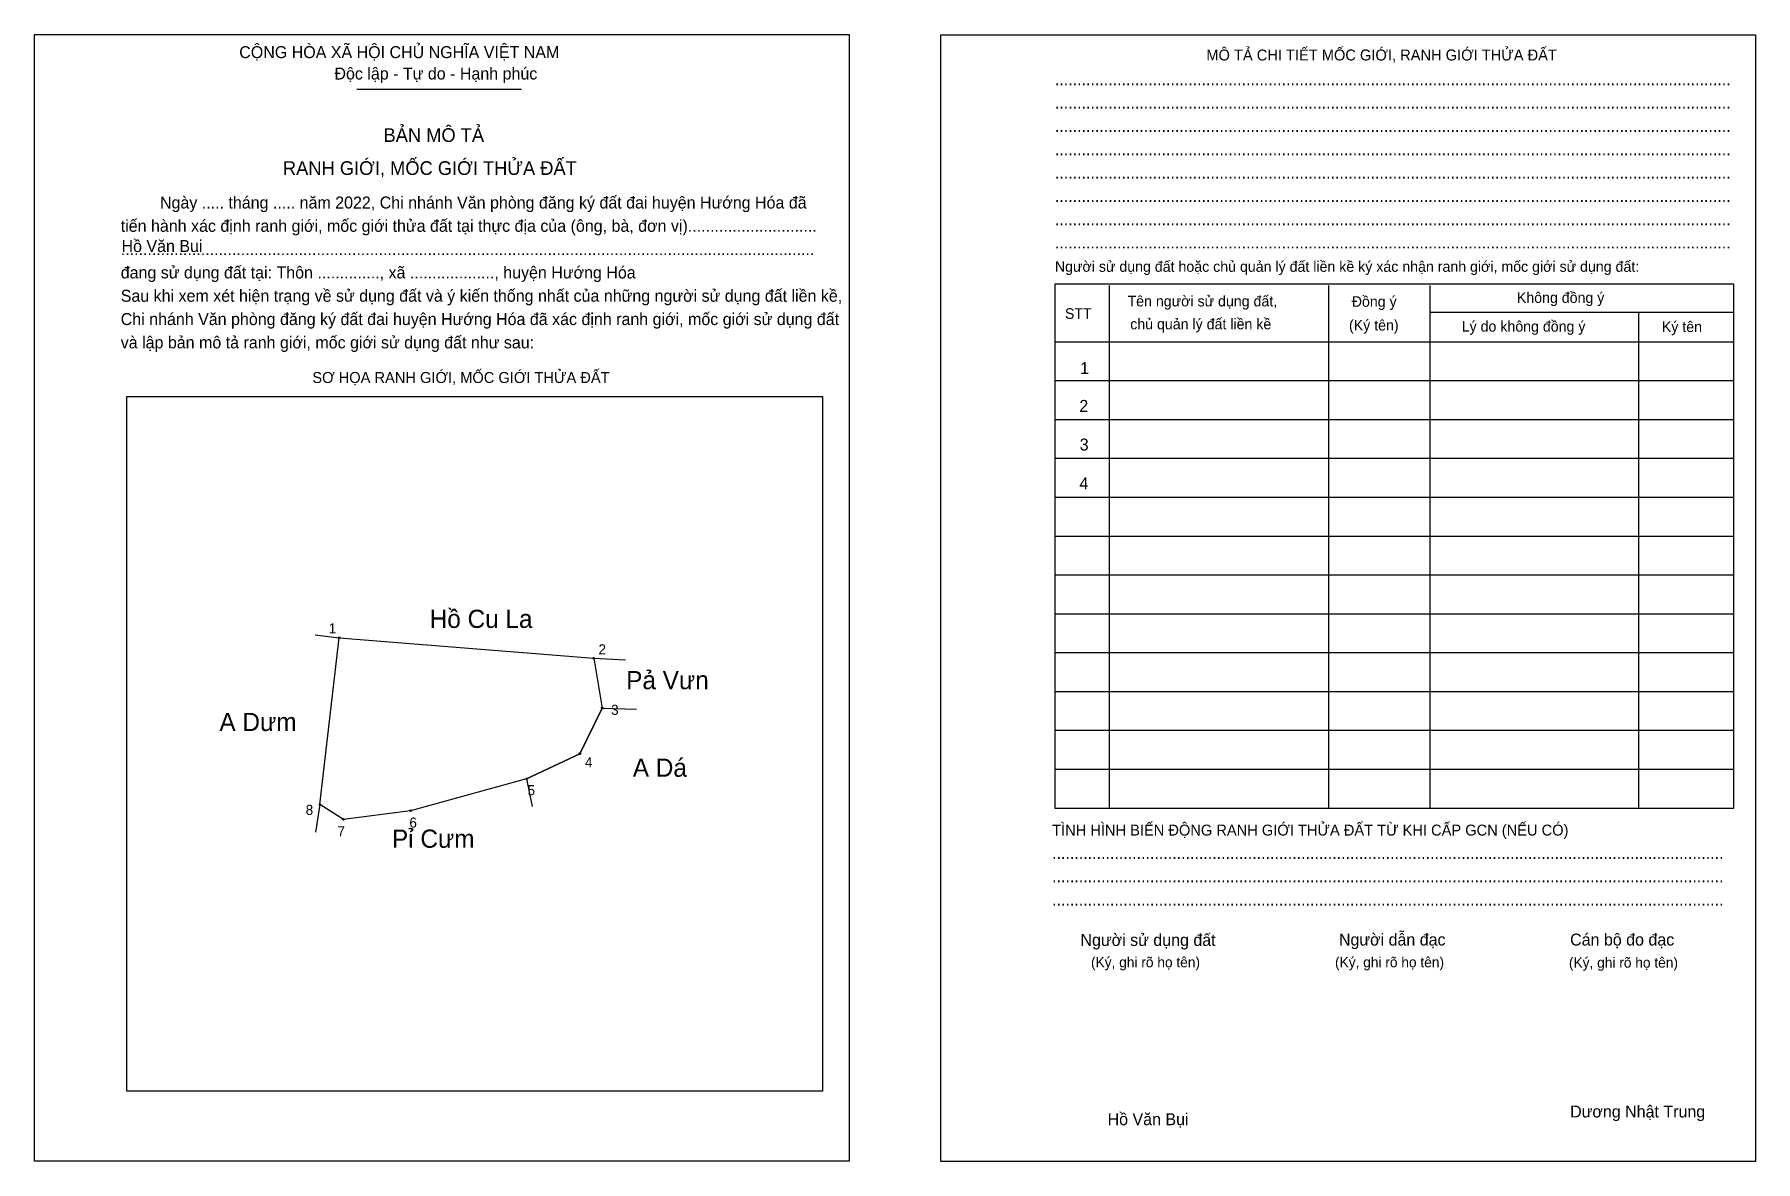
# Model space of a CAD drawing. Extents: x 549375 to 549829, y 1833826 to 1834123.
import ezdxf

# ---------------------------------------------------------------- set-up
doc = ezdxf.new("R2010")
doc.units = 0
for name, color, linetype in [('Level 1', 7, 'Continuous'), ('Level 10', 7, 'Continuous'), ('Level 11', 7, 'Continuous'), ('Level 12', 7, 'Continuous'), ('Level 2', 7, 'Continuous'), ('Level 52', 7, 'Continuous'), ('Level 6', 7, 'Continuous'), ('Level 9', 7, 'Continuous')]:
    doc.layers.add(name, color=color, linetype=linetype)

msp = doc.modelspace()

# ---------------------------------------------------------------- linework, layer by layer
at = {"layer": 'Level 1'}
for p, q in [((549374.88, 1834123.47), (549374.88, 1834123.47)), ((549613.98, 1834123.37), (549613.98, 1834123.37)), ((549459.92, 1834109.02), (549503.38, 1834109.02)), ((549658.41, 1834057.26), (549658.41, 1833919.39)), ((549716.22, 1834057.26), (549716.22, 1833919.39)), ((549742.97, 1834057.26), (549742.97, 1833919.39)), ((549742.97, 1834050.19), (549823.13, 1834050.19)), ((549798.01, 1834050.19), (549798.01, 1833919.39)), ((549644.06, 1834042.4), (549823.13, 1834042.4)), ((549644.06, 1834032.15), (549823.13, 1834032.15)), ((549399.29, 1834027.94), (549399.29, 1834027.94)), ((549644.06, 1834021.9), (549823.13, 1834021.9)), ((549644.06, 1834011.65), (549823.13, 1834011.65)), ((549644.06, 1834001.4), (549823.13, 1834001.4)), ((549644.06, 1833991.15), (549823.13, 1833991.15)), ((549644.06, 1833980.9), (549823.13, 1833980.9)), ((549644.06, 1833970.65), (549823.13, 1833970.65)), ((549644.06, 1833960.4), (549823.13, 1833960.4)), ((549644.06, 1833950.15), (549823.13, 1833950.15)), ((549644.06, 1833939.9), (549823.13, 1833939.9)), ((549644.06, 1833929.65), (549823.13, 1833929.65)), ((549582.76, 1833844.67), (549582.76, 1833844.67)), ((549589.79, 1833826.22), (549589.79, 1833826.22)), ((549828.9, 1833826.12), (549828.9, 1833826.12))]:
    msp.add_line(p, q, dxfattribs=at)
for points in [[(549823.13, 1834057.57), (549644.06, 1834057.57), (549644.06, 1833919.39), (549823.13, 1833919.39)], [(549399.29, 1834027.94), (549582.76, 1834027.94), (549582.76, 1833844.67), (549399.29, 1833844.67)]]:
    msp.add_lwpolyline(points, close=True, dxfattribs=at)
at = {"layer": 'Level 10'}
for p, q in [((549518.77, 1833933.73), (549524.65, 1833945.76)), ((549504.71, 1833927.09), (549518.77, 1833933.73))]:
    msp.add_line(p, q, dxfattribs=at)
for points in [[(549448.96, 1833965.1), (549455.27, 1833964.31)], [(549522.42, 1833958.91), (549530.84, 1833958.51)], [(549524.65, 1833945.76), (549533.72, 1833945.44)], [(549504.71, 1833927.09), (549506.2, 1833919.83)], [(549450.19, 1833920.29), (549449.06, 1833913.06)]]:
    msp.add_lwpolyline(points, dxfattribs=at)
msp.add_lwpolyline([(549450.19, 1833920.29), (549455.27, 1833964.31), (549522.42, 1833958.91), (549524.65, 1833945.76), (549518.77, 1833933.73), (549504.71, 1833927.09), (549474.08, 1833918.68), (549456.39, 1833916.37)], close=True, dxfattribs=at)
at = {"layer": 'Level 11'}
for centre in [(549455.27, 1833964.31), (549522.42, 1833958.91), (549524.65, 1833945.76), (549518.77, 1833933.73), (549504.71, 1833927.09), (549450.19, 1833920.29), (549450.19, 1833920.29), (549474.08, 1833918.68), (549456.39, 1833916.37)]:
    msp.add_circle(centre, 0.213, dxfattribs=at)
at = {"layer": 'Level 2'}
for points in [[(549374.88, 1834123.47), (549589.8, 1834123.47), (549589.8, 1833826.22), (549374.88, 1833826.22)], [(549613.99, 1834123.37), (549828.9, 1834123.37), (549828.9, 1833826.12), (549613.99, 1833826.12)]]:
    msp.add_lwpolyline(points, close=True, dxfattribs=at)

# ---------------------------------------------------------------- texts
at = {"layer": 'Level 1'}
for s, height, p in [('CỘNG HÒA XÃ HỘI CHỦ NGHĨA VIỆT NAM', 3.1568, (549428.91, 1834117.22)), ('MÔ TẢ CHI TIẾT MỐC GIỚI, RANH GIỚI THỬA ĐẤT', 2.8862, (549684.02, 1834116.6)), ('Độc lập - Tự do - Hạnh phúc', 3.1568, (549454.02, 1834111.58)), ('........................................................................................................................................................', 3.15684, (549644.06, 1834110.05)), ('........................................................................................................................................................', 3.15684, (549644.06, 1834103.9)), ('BẢN MÔ TẢ', 3.608, (549466.96, 1834095.12)), ('........................................................................................................................................................', 3.15684, (549644.06, 1834097.75)), ('RANH GIỚI, MỐC GIỚI THỬA ĐẤT', 3.6082, (549440.43, 1834086.41)), ('........................................................................................................................................................', 3.15684, (549644.06, 1834091.6)), ('........................................................................................................................................................', 3.15684, (549644.06, 1834085.45)), ('Ngày ..... tháng ..... năm 2022, Chi nhánh Văn phòng đăng ký đất đai huyện Hướng Hóa đã', 3.1568, (549408, 1834077.55)), ('........................................................................................................................................................', 3.15684, (549644.06, 1834079.3)), ('tiến hành xác định ranh giới, mốc giới thửa đất tại thực địa của (ông, bà, đơn vị).............................', 3.15684, (549397.65, 1834071.4)), ('........................................................................................................................................................', 3.15684, (549644.06, 1834073.15)), ('........................................................................................................................................................', 3.15684, (549644.06, 1834067)), ('đang sử dụng đất tại: Thôn .............., xã ..................., huyện Hướng Hóa', 3.1568, (549397.65, 1834059.1)), ('............................................................................................................................................................', 3.15684, (549397.65, 1834065.25)), ('Người sử dụng đất hoặc chủ quản lý đất liền kề ký xác nhận ranh giới, mốc giới sử dụng đất:', 2.7963, (549644.06, 1834060.85)), ('Sau khi xem xét hiện trạng về sử dụng đất và ý kiến thống nhất của những người sử dụng đất liền kề,', 3.1568, (549397.65, 1834052.95)), ('Tên người sử dụng đất,', 2.7963, (549663.23, 1834051.72)), ('Đồng ý', 2.796, (549722.37, 1834051.62)), ('Không đồng ý', 2.7963, (549765.93, 1834052.65)), ('Chi nhánh Văn phòng đăng ký đất đai huyện Hướng Hóa đã xác định ranh giới, mốc giới sử dụng đất', 3.1568, (549397.65, 1834046.8)), ('STT', 2.796, (549646.72, 1834048.44)), ('chủ quản lý đất liền kề', 2.7963, (549663.94, 1834045.68)), ('(Ký tên)', 2.796, (549721.65, 1834045.37)), ('Lý do không đồng ý', 2.7963, (549751.38, 1834045.06)), ('Ký tên', 2.796, (549804.17, 1834044.96)), ('và lập bản mô tả ranh giới, mốc giới sử dụng đất như sau:', 3.1568, (549397.65, 1834040.65)), ('SƠ HỌA RANH GIỚI, MỐC GIỚI THỬA ĐẤT', 2.8862, (549448.19, 1834031.52)), ('TÌNH HÌNH BIẾN ĐỘNG RANH GIỚI THỬA ĐẤT TỪ KHI CẤP GCN (NẾU CÓ)', 2.8862, (549643.34, 1833912.12)), ('.......................................................................................................................................................', 3.15684, (549643.34, 1833905.97)), ('.......................................................................................................................................................', 3.15684, (549643.34, 1833899.82)), ('.......................................................................................................................................................', 3.15684, (549643.34, 1833893.67)), ('Người sử dụng đất', 3.1568, (549650.82, 1833883.01)), ('Người dẫn đạc', 3.1568, (549718.99, 1833883.11)), ('Cán bộ đo đạc', 3.1568, (549779.98, 1833883.11)), ('(Ký, ghi rõ họ tên)', 2.706, (549653.59, 1833877.37)), ('(Ký, ghi rõ họ tên)', 2.706, (549717.96, 1833877.37)), ('(Ký, ghi rõ họ tên)', 2.706, (549779.67, 1833877.27)), ('Dương Nhật Trung', 3.1568, (549779.98, 1833837.75))]:
    msp.add_text(s, height=height, dxfattribs=at).set_placement(p)
at = {"layer": 'Level 12'}
for s, p in [('Hồ Cu La', (549479.15, 1833966.9)), ('Pả Vưn', (549530.98, 1833950.73)), ('A Dưm', (549423.68, 1833939.7)), ('A Dá', (549532.73, 1833927.64)), ('Pỉ Cưm', (549469.2, 1833908.9))]:
    msp.add_text(s, height=4.8, dxfattribs=at).set_placement(p)
at = {"layer": 'Level 52'}
for s, p in [('1', (549650.71, 1834033.86)), ('2', (549650.52, 1834023.89)), ('3', (549650.62, 1834013.7)), ('4', (549650.51, 1834003.45))]:
    msp.add_text(s, height=3.16, dxfattribs=at).set_placement(p)
at = {"layer": 'Level 6'}
for p in [(549397.86, 1834066.07), (549657.97, 1833835.72)]:
    msp.add_text('Hồ Văn Bụi', height=3.157, dxfattribs=at).set_placement(p)
at = {"layer": 'Level 9'}
for s, p in [('1', (549452.5, 1833965.45)), ('2', (549523.67, 1833959.93)), ('3', (549526.99, 1833943.97)), ('4', (549520.1, 1833930.13)), ('5', (549504.97, 1833922.77)), ('8', (549446.44, 1833917.58)), ('7', (549454.81, 1833911.92)), ('6', (549473.8, 1833914.22))]:
    msp.add_text(s, height=2.66, dxfattribs=at).set_placement(p)

doc.saveas('drawing.dxf')
